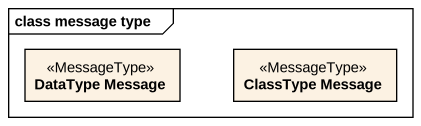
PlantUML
@startuml
mainframe class message type
hide circle
hide empty members
class "DataType Message" as DataType_Message <<MessageType>>
class "ClassType Message" as ClassType_Message <<MessageType>>
@enduml
